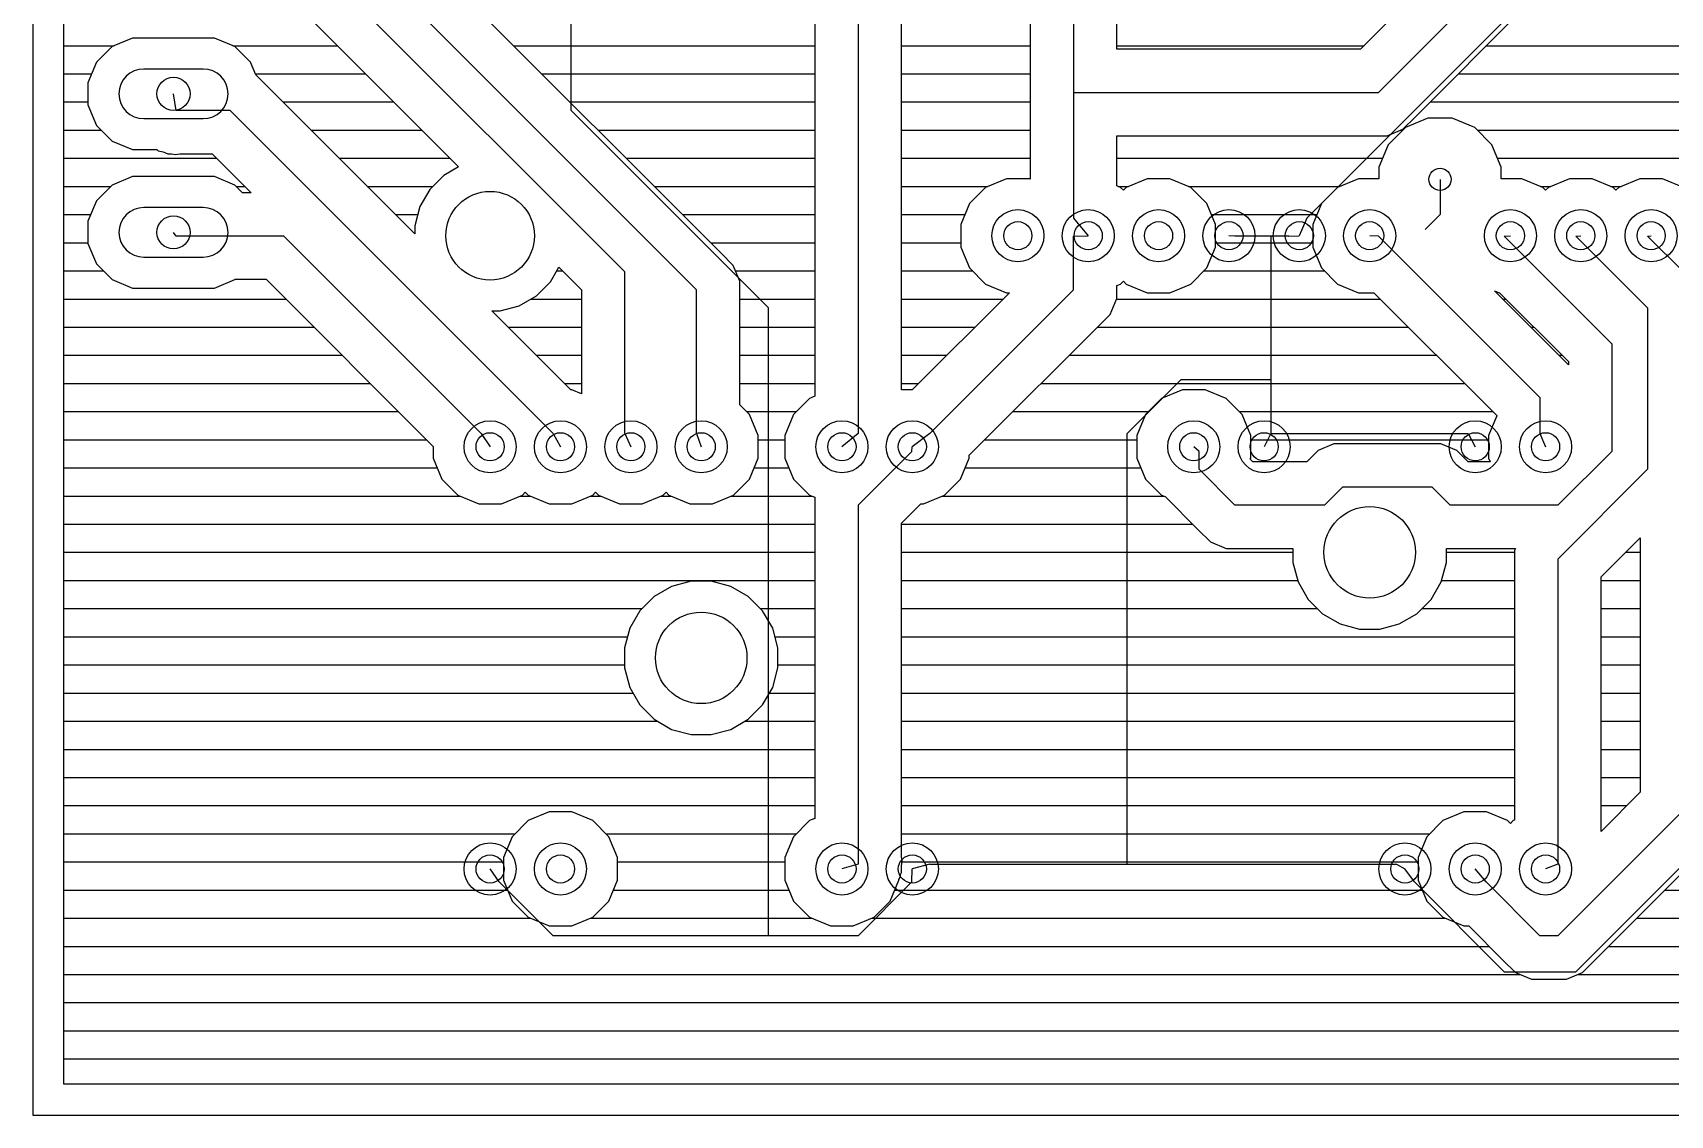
# Model space of a CAD drawing. Extents: x 0 to 108, y 0 to 85.
# Drawn here: x 0 to 59.1, y 0 to 39.1 of the extents above; entities that cross this region are included whole.
import ezdxf

# ---------------------------------------------------------------- set-up
doc = ezdxf.new("R2010")
doc.units = 0
for name, color, linetype in [('16', 174, 'CONTINUOUS'), ('17', 94, 'CONTINUOUS'), ('20', 178, 'CONTINUOUS'), ('44', 250, 'CONTINUOUS')]:
    doc.layers.add(name, color=color, linetype=linetype)

# ---------------------------------------------------------------- blocks, each defined once
blk = doc.blocks.new('ROUNDP')
blk.add_circle((0, 0), 0.5)
blk = doc.blocks.new('LONGP120')
blk.add_lwpolyline([(-0.6, -0.5), (0.6, -0.5, 1), (0.6, 0.5), (-0.6, 0.5, 1)], format="xyb", close=True)

msp = doc.modelspace()

# ---------------------------------------------------------------- linework, layer by layer
at = {"layer": '16'}
for p, q in [((1.1176, 1.1176), (1.1176, 83.9624)), ((29.7942, 62.8269), (29.7942, 24.6126)), ((28.2321, 54.855), (28.2321, 25.9519)), ((19.431, 36.2712), (19.431, 49.2252)), ((24.8498, 31.1185), (8.0096, 47.9587)), ((31.3563, 26.1874), (31.3563, 47.3971)), ((23.9649, 29.7942), (7.1247, 46.6344)), ((37.5666, 43.3959), (37.5666, 36.9189)), ((39.1287, 38.481), (39.1287, 43.7066)), ((36.0045, 42.7489), (36.0045, 33.7928)), ((52.2265, 42.7771), (47.9305, 38.481)), ((21.3741, 30.4419), (10.3632, 41.4528)), ((48.5775, 36.9189), (53.1114, 41.4528)), ((9.7162, 39.8907), (15.3745, 34.2324)), ((45.9867, 32.385), (53.7591, 40.1574)), ((49.9018, 36.034), (53.7584, 39.8907)), ((1.1176, 38.608), (2.9414, 38.608)), ((2.8653, 38.5765), (2.2991, 38.0102)), ((3.6052, 38.8829), (2.8653, 38.5765)), ((6.5548, 38.8829), (3.6052, 38.8829)), ((7.2947, 38.5765), (6.5548, 38.8829)), ((7.2186, 38.608), (10.9989, 38.608)), ((7.8609, 38.0102), (7.2947, 38.5765)), ((17.3602, 38.608), (28.2321, 38.608)), ((31.3563, 38.608), (36.0045, 38.608)), ((39.1287, 38.608), (48.0575, 38.608)), ((47.9305, 38.481), (39.1287, 38.481)), ((52.4757, 38.608), (61.2503, 38.608)), ((2.2991, 38.0102), (1.9926, 37.2704)), ((8.0491, 37.556), (7.8609, 38.0102)), ((1.1176, 37.592), (2.1258, 37.592)), ((1.9926, 37.2704), (1.9926, 36.4696)), ((8.0342, 37.592), (12.0149, 37.592)), ((13.7924, 31.8126), (8.0491, 37.556)), ((18.3762, 37.592), (28.2321, 37.592)), ((31.3563, 37.592), (36.0045, 37.592)), ((51.4597, 37.592), (62.5355, 37.592)), ((5.1816, 36.2712), (5.08, 36.87)), ((37.5666, 36.9189), (37.5666, 32.385)), ((37.5666, 36.9189), (48.5775, 36.9189)), ((1.1176, 36.576), (1.9926, 36.576)), ((1.9926, 36.4696), (2.2991, 35.7298)), ((7.1247, 36.2712), (5.1816, 36.2712)), ((18.7833, 24.6126), (7.1247, 36.2712)), ((9.029, 36.576), (13.0309, 36.576)), ((19.3922, 36.576), (28.2321, 36.576)), ((26.5557, 29.1465), (19.431, 36.2712)), ((31.3563, 36.576), (36.0045, 36.576)), ((50.4437, 36.576), (63.5515, 36.576)), ((1.1176, 35.56), (2.4688, 35.56)), ((2.2991, 35.7298), (2.8653, 35.1635)), ((10.045, 35.56), (14.0469, 35.56)), ((20.4082, 35.56), (28.2321, 35.56)), ((31.3563, 35.56), (36.0045, 35.56)), ((48.8882, 35.3568), (49.4624, 35.5946)), ((49.5482, 35.6554), (48.9266, 35.0338)), ((49.3788, 35.56), (49.4529, 35.56)), ((49.4624, 35.5946), (49.9018, 36.034)), ((50.3604, 35.9918), (49.5482, 35.6554)), ((51.2396, 35.9918), (50.3604, 35.9918)), ((52.0518, 35.6554), (51.2396, 35.9918)), ((52.6734, 35.0338), (52.0518, 35.6554)), ((52.1471, 35.56), (64.5675, 35.56)), ((2.8653, 35.1635), (3.6052, 34.8571)), ((39.1287, 33.5508), (39.1287, 35.3568)), ((39.1287, 35.3568), (48.8882, 35.3568)), ((48.9266, 35.0338), (48.5902, 34.2216)), ((53.0098, 34.2216), (52.6734, 35.0338)), ((1.1176, 34.544), (6.6428, 34.544)), ((3.6052, 34.8571), (4.4751, 34.8571)), ((4.4751, 34.8571), (4.5307, 34.8176)), ((4.5307, 34.8176), (4.7054, 34.7777)), ((4.7054, 34.7777), (4.8709, 34.7091)), ((4.8709, 34.7091), (5.0054, 34.7091)), ((5.0054, 34.7091), (5.1366, 34.6791)), ((5.1366, 34.6791), (5.3132, 34.7091)), ((5.3132, 34.7091), (6.4777, 34.7091)), ((6.4777, 34.7091), (7.8874, 33.2994)), ((11.061, 34.544), (15.0629, 34.544)), ((21.4242, 34.544), (28.2321, 34.544)), ((31.3563, 34.544), (36.0045, 34.544)), ((39.1287, 34.544), (48.7238, 34.544)), ((52.8762, 34.544), (65.5835, 34.544)), ((3.6052, 33.8829), (2.8653, 33.5765)), ((6.5548, 33.8829), (3.6052, 33.8829)), ((7.2947, 33.5765), (6.5548, 33.8829)), ((14.8414, 33.9246), (14.3354, 33.4186)), ((15.3745, 34.2324), (14.8414, 33.9246)), ((35.1508, 33.8074), (34.3946, 33.4942)), ((35.9692, 33.8074), (35.1508, 33.8074)), ((36.0045, 33.7928), (35.9692, 33.8074)), ((40.2308, 33.8074), (39.4746, 33.4942)), ((41.0492, 33.8074), (40.2308, 33.8074)), ((41.8054, 33.4942), (41.0492, 33.8074)), ((47.8508, 33.8074), (47.0946, 33.4942)), ((48.5902, 33.8074), (47.8508, 33.8074)), ((48.5902, 34.2216), (48.5902, 33.8074)), ((50.8, 33.782), (50.8, 32.512)), ((53.0098, 33.8074), (53.0098, 34.2216)), ((53.7492, 33.8074), (53.0098, 33.8074)), ((54.5054, 33.4942), (53.7492, 33.8074)), ((55.4708, 33.8074), (54.7146, 33.4942)), ((56.2892, 33.8074), (55.4708, 33.8074)), ((57.0454, 33.4942), (56.2892, 33.8074)), ((58.0108, 33.8074), (57.2546, 33.4942)), ((58.8292, 33.8074), (58.0108, 33.8074)), ((59.5854, 33.4942), (58.8292, 33.8074)), ((1.1176, 33.528), (2.8168, 33.528)), ((2.8653, 33.5765), (2.2991, 33.0102)), ((7.5718, 33.2994), (7.2947, 33.5765)), ((7.3432, 33.528), (7.6588, 33.528)), ((7.8874, 33.2994), (7.5718, 33.2994)), ((12.077, 33.528), (14.4447, 33.528)), ((14.3354, 33.4186), (13.9776, 32.799)), ((22.4402, 33.528), (28.2321, 33.528)), ((31.3563, 33.528), (34.4762, 33.528)), ((34.3946, 33.4942), (33.8158, 32.9154)), ((39.2654, 33.4942), (39.1287, 33.5508)), ((39.1838, 33.528), (39.5562, 33.528)), ((39.37, 33.3896), (39.2654, 33.4942)), ((39.4746, 33.4942), (39.37, 33.3896)), ((41.7238, 33.528), (47.1762, 33.528)), ((42.3842, 32.9154), (41.8054, 33.4942)), ((47.0946, 33.4942), (46.5158, 32.9154)), ((54.4238, 33.528), (54.7962, 33.528)), ((54.61, 33.3896), (54.5054, 33.4942)), ((54.7146, 33.4942), (54.61, 33.3896)), ((56.9638, 33.528), (57.3362, 33.528)), ((57.15, 33.3896), (57.0454, 33.4942)), ((57.2546, 33.4942), (57.15, 33.3896)), ((1.1176, 32.512), (2.0927, 32.512)), ((2.2991, 33.0102), (1.9926, 32.2704)), ((13.093, 32.512), (13.9007, 32.512)), ((13.9776, 32.799), (13.7924, 32.1078)), ((23.4562, 32.512), (28.2321, 32.512)), ((31.3563, 32.512), (33.6487, 32.512)), ((33.8158, 32.9154), (33.5026, 32.1592)), ((42.6974, 32.1592), (42.3842, 32.9154)), ((42.5513, 32.512), (46.3487, 32.512)), ((46.5158, 32.9154), (46.2026, 32.1592)), ((50.8, 32.512), (50.2623, 31.9743)), ((1.9926, 32.2704), (1.9926, 31.4696)), ((13.7924, 32.1078), (13.7924, 31.8126)), ((33.5026, 32.1592), (33.5026, 31.3408)), ((37.5666, 32.385), (38.1, 31.75)), ((42.6974, 31.3408), (42.6974, 32.1592)), ((45.9867, 32.385), (45.72, 31.75)), ((46.2026, 32.1592), (46.2026, 31.3408)), ((1.1176, 31.496), (1.9926, 31.496)), ((1.9926, 31.4696), (2.2991, 30.7298)), ((5.1816, 31.7373), (5.08, 31.87)), ((9.0678, 31.7373), (5.1816, 31.7373)), ((16.1925, 24.6126), (9.0678, 31.7373)), ((24.4722, 31.496), (28.2321, 31.496)), ((31.3563, 31.496), (33.5026, 31.496)), ((33.5026, 31.3408), (33.8158, 30.5846)), ((37.5666, 31.7373), (38.1, 31.75)), ((37.5666, 29.7942), (37.5666, 31.7373)), ((42.3842, 30.5846), (42.6974, 31.3408)), ((42.6974, 31.496), (46.2026, 31.496)), ((43.3959, 31.7373), (43.18, 31.75)), ((44.6913, 31.7373), (43.3959, 31.7373)), ((45.339, 31.7373), (44.6913, 31.7373)), ((44.6913, 31.7373), (44.6913, 26.5557)), ((45.339, 31.7373), (45.72, 31.75)), ((46.2026, 31.3408), (46.5158, 30.5846)), ((48.5775, 31.7373), (48.26, 31.75)), ((48.5775, 31.7373), (54.4068, 25.908)), ((53.1114, 31.7373), (53.34, 31.75)), ((53.1114, 31.7373), (56.9976, 27.8511)), ((55.7022, 31.7373), (55.88, 31.75)), ((55.7022, 31.7373), (58.293, 29.1465)), ((58.293, 31.7373), (58.42, 31.75)), ((58.293, 31.7373), (59.5884, 30.4419)), ((25.2892, 30.6791), (24.8498, 31.1185)), ((1.1176, 30.48), (2.5488, 30.48)), ((2.2991, 30.7298), (2.8653, 30.1635)), ((2.8653, 30.1635), (3.6052, 29.8571)), ((6.5548, 29.8571), (7.2947, 30.1635)), ((7.2947, 30.1635), (7.3064, 30.1752)), ((7.3064, 30.1752), (8.4208, 30.1752)), ((8.4208, 30.1752), (14.4526, 24.1434)), ((18.6846, 30.0814), (18.9924, 30.6145)), ((18.9148, 30.48), (19.1269, 30.48)), ((18.9924, 30.6145), (19.812, 29.7949)), ((21.3741, 24.6126), (21.3741, 30.4419)), ((25.527, 30.1049), (25.2892, 30.6791)), ((25.3716, 30.48), (28.2321, 30.48)), ((31.3563, 30.48), (33.9204, 30.48)), ((33.8158, 30.5846), (34.3946, 30.0058)), ((41.8054, 30.0058), (42.3842, 30.5846)), ((42.2796, 30.48), (46.6204, 30.48)), ((46.5158, 30.5846), (47.0946, 30.0058)), ((3.6052, 29.8571), (6.5548, 29.8571)), ((17.559, 29.2176), (18.1786, 29.5754)), ((18.1786, 29.5754), (18.6846, 30.0814)), ((19.812, 29.7949), (19.812, 26.0413)), ((23.9649, 24.6126), (23.9649, 29.7942)), ((25.527, 25.6426), (25.527, 30.1049)), ((35.2559, 29.6926), (31.7507, 26.1874)), ((32.385, 24.6126), (37.5666, 29.7942)), ((34.3946, 30.0058), (35.1508, 29.6926)), ((35.1508, 29.6926), (35.2559, 29.6926)), ((39.1287, 29.9492), (39.2654, 30.0058)), ((39.1287, 29.4835), (39.1287, 29.9492)), ((39.2654, 30.0058), (39.37, 30.1104)), ((39.37, 30.1104), (39.4746, 30.0058)), ((39.4746, 30.0058), (40.2308, 29.6926)), ((40.2308, 29.6926), (41.0492, 29.6926)), ((41.0492, 29.6926), (41.8054, 30.0058)), ((47.0946, 30.0058), (47.8508, 29.6926)), ((47.8508, 29.6926), (48.4131, 29.6926)), ((48.4131, 29.6926), (52.8447, 25.261)), ((52.761, 29.7629), (52.9308, 29.6926)), ((55.4355, 27.0884), (52.761, 29.7629)), ((52.9308, 29.6926), (52.947, 29.6926)), ((52.947, 29.6926), (55.4355, 27.2041)), ((1.1176, 29.464), (9.132, 29.464)), ((19.4176, 26.1874), (16.5726, 29.0324)), ((16.5726, 29.0324), (16.8678, 29.0324)), ((16.8678, 29.0324), (17.559, 29.2176)), ((17.9857, 29.464), (19.812, 29.464)), ((25.527, 29.464), (28.2321, 29.464)), ((26.5557, 6.477), (26.5557, 29.1465)), ((31.3563, 29.464), (35.0273, 29.464)), ((38.8909, 28.9093), (39.1287, 29.4835)), ((39.1206, 29.464), (48.6417, 29.464)), ((53.0599, 29.464), (53.1756, 29.464)), ((58.293, 29.1465), (58.293, 23.3172)), ((1.1176, 28.448), (10.148, 28.448)), ((17.157, 28.448), (19.812, 28.448)), ((25.527, 28.448), (28.2321, 28.448)), ((31.3563, 28.448), (34.0113, 28.448)), ((33.8074, 23.8259), (38.8909, 28.9093)), ((38.4295, 28.448), (49.6577, 28.448)), ((54.0759, 28.448), (54.1916, 28.448)), ((56.9976, 27.8511), (56.9976, 23.9649)), ((1.1176, 27.432), (11.164, 27.432)), ((18.173, 27.432), (19.812, 27.432)), ((25.527, 27.432), (28.2321, 27.432)), ((31.3563, 27.432), (32.9953, 27.432)), ((37.4135, 27.432), (50.6737, 27.432)), ((55.0919, 27.432), (55.2076, 27.432)), ((55.4355, 27.2041), (55.4355, 27.0884)), ((1.1176, 26.416), (12.18, 26.416)), ((19.189, 26.416), (19.812, 26.416)), ((19.4592, 26.1874), (19.4176, 26.1874)), ((19.812, 26.0413), (19.4592, 26.1874)), ((25.527, 26.416), (28.2321, 26.416)), ((31.3563, 26.416), (31.9793, 26.416)), ((31.7507, 26.1874), (31.3563, 26.1874)), ((36.3975, 26.416), (51.6897, 26.416)), ((39.5097, 24.6126), (41.4528, 26.5557)), ((41.5008, 26.1874), (40.7446, 25.8742)), ((41.4528, 26.5557), (44.6913, 26.5557)), ((42.3192, 26.1874), (41.5008, 26.1874)), ((43.0754, 25.8742), (42.3192, 26.1874)), ((44.6913, 26.5557), (44.6913, 24.6126)), ((25.8742, 25.2954), (25.527, 25.6426)), ((28.0446, 25.8742), (27.4658, 25.2954)), ((28.2321, 25.9519), (28.0446, 25.8742)), ((40.7446, 25.8742), (40.1658, 25.2954)), ((43.6542, 25.2954), (43.0754, 25.8742)), ((54.4068, 25.908), (54.4068, 24.6126)), ((1.1176, 25.4), (13.196, 25.4)), ((25.7696, 25.4), (27.5704, 25.4)), ((26.1874, 24.5392), (25.8742, 25.2954)), ((27.4658, 25.2954), (27.1526, 24.5392)), ((35.3815, 25.4), (40.2704, 25.4)), ((40.1658, 25.2954), (39.8526, 24.5392)), ((43.5496, 25.4), (52.7057, 25.4)), ((43.9674, 24.5392), (43.6542, 25.2954)), ((52.8447, 25.2444), (52.5526, 24.5392)), ((52.8447, 25.261), (52.8447, 25.2444)), ((1.1176, 24.384), (14.212, 24.384)), ((16.1925, 24.6126), (16.51, 24.13)), ((18.7833, 24.6126), (19.05, 24.13)), ((21.3741, 24.6126), (21.59, 24.13)), ((23.9649, 24.6126), (24.13, 24.13)), ((26.1874, 23.7208), (26.1874, 24.5392)), ((26.1874, 24.384), (27.1526, 24.384)), ((27.1526, 24.5392), (27.1526, 23.7208)), ((29.7942, 24.6126), (29.21, 24.13)), ((32.385, 24.6126), (31.75, 24.13)), ((34.3655, 24.384), (39.8526, 24.384)), ((39.5097, 9.0678), (39.5097, 24.6126)), ((39.8526, 24.5392), (39.8526, 23.7208)), ((43.9674, 23.7208), (43.9674, 24.5392)), ((43.9674, 24.384), (52.5526, 24.384)), ((44.6913, 24.6126), (44.45, 24.13)), ((44.6913, 24.6126), (51.816, 24.6126)), ((51.816, 24.6126), (52.07, 24.13)), ((52.5526, 24.5392), (52.5526, 23.7208)), ((54.4068, 24.6126), (54.61, 24.13)), ((14.4526, 24.1434), (14.4526, 23.7208)), ((14.4526, 23.7208), (14.7658, 22.9646)), ((25.8742, 22.9646), (26.1874, 23.7208)), ((27.1526, 23.7208), (27.4658, 22.9646)), ((31.7373, 23.9649), (29.7942, 22.0218)), ((31.7373, 23.9649), (31.75, 24.13)), ((33.4942, 22.9646), (33.8074, 23.7208)), ((33.8074, 23.7208), (33.8074, 23.8259)), ((39.8526, 23.7208), (40.1658, 22.9646)), ((42.1005, 23.9649), (41.91, 24.13)), ((42.1005, 23.3172), (42.1005, 23.9649)), ((43.9494, 23.6774), (43.9674, 23.7208)), ((44.0429, 23.5839), (43.9494, 23.6774)), ((46.3972, 23.9938), (45.9874, 23.5839)), ((46.9714, 24.2316), (46.3972, 23.9938)), ((50.8313, 24.2316), (46.9714, 24.2316)), ((51.4055, 23.9938), (50.8313, 24.2316)), ((51.8153, 23.5839), (51.4055, 23.9938)), ((52.5526, 23.7208), (52.6093, 23.5839)), ((56.9976, 23.9649), (55.0545, 22.0218)), ((1.1176, 23.368), (14.5987, 23.368)), ((26.0413, 23.368), (27.2987, 23.368)), ((33.6613, 23.368), (39.9987, 23.368)), ((43.3959, 22.0218), (42.1005, 23.3172)), ((45.9874, 23.5839), (44.0429, 23.5839)), ((52.6093, 23.5839), (51.8153, 23.5839)), ((58.293, 23.3172), (55.0545, 20.0787)), ((14.7658, 22.9646), (15.3446, 22.3858)), ((17.6754, 22.3858), (17.78, 22.4904)), ((17.78, 22.4904), (17.8846, 22.3858)), ((20.2154, 22.3858), (20.32, 22.4904)), ((20.32, 22.4904), (20.4246, 22.3858)), ((22.7554, 22.3858), (22.86, 22.4904)), ((22.86, 22.4904), (22.9646, 22.3858)), ((25.2954, 22.3858), (25.8742, 22.9646)), ((27.4658, 22.9646), (28.0446, 22.3858)), ((32.9154, 22.3858), (33.4942, 22.9646)), ((40.1658, 22.9646), (40.7446, 22.3858)), ((47.2821, 22.6695), (46.6344, 22.0218)), ((50.5206, 22.6695), (47.2821, 22.6695)), ((51.1683, 22.0218), (50.5206, 22.6695)), ((1.1176, 22.352), (15.4262, 22.352)), ((15.3446, 22.3858), (16.1008, 22.0726)), ((16.1008, 22.0726), (16.9192, 22.0726)), ((16.9192, 22.0726), (17.6754, 22.3858)), ((17.5938, 22.352), (17.9662, 22.352)), ((17.8846, 22.3858), (18.6408, 22.0726)), ((18.6408, 22.0726), (19.4592, 22.0726)), ((19.4592, 22.0726), (20.2154, 22.3858)), ((20.1338, 22.352), (20.5062, 22.352)), ((20.4246, 22.3858), (21.1808, 22.0726)), ((21.1808, 22.0726), (21.9992, 22.0726)), ((21.9992, 22.0726), (22.7554, 22.3858)), ((22.6738, 22.352), (23.0462, 22.352)), ((22.9646, 22.3858), (23.7208, 22.0726)), ((23.7208, 22.0726), (24.5392, 22.0726)), ((24.5392, 22.0726), (25.2954, 22.3858)), ((25.2138, 22.352), (28.1262, 22.352)), ((28.0446, 22.3858), (28.2321, 22.3081)), ((28.2321, 22.3081), (28.2321, 10.7119)), ((29.7942, 22.0218), (29.7942, 9.0678)), ((31.3563, 21.3748), (32.0541, 22.0726)), ((32.0541, 22.0726), (32.1592, 22.0726)), ((32.1592, 22.0726), (32.9154, 22.3858)), ((32.8338, 22.352), (40.8262, 22.352)), ((40.7446, 22.3858), (40.878, 22.3306)), ((40.878, 22.3306), (42.0716, 21.1369)), ((46.6344, 22.0218), (43.3959, 22.0218)), ((55.0545, 22.0218), (51.1683, 22.0218)), ((1.1176, 21.336), (28.2321, 21.336)), ((31.3563, 9.3002), (31.3563, 21.3748)), ((31.3563, 21.336), (41.8726, 21.336)), ((42.0716, 21.1369), (42.511, 20.6975)), ((42.511, 20.6975), (43.0852, 20.4597)), ((56.6166, 19.4317), (58.0263, 20.8414)), ((58.0263, 20.8414), (58.0263, 11.6579)), ((1.1176, 20.32), (28.2321, 20.32)), ((31.3563, 20.32), (45.4914, 20.32)), ((43.0852, 20.4597), (45.4914, 20.4597)), ((45.4914, 20.4597), (45.4914, 19.9555)), ((51.0286, 19.9555), (51.0286, 20.4597)), ((51.0286, 20.4597), (53.5215, 20.4597)), ((51.0286, 20.32), (53.4924, 20.32)), ((53.5215, 20.4597), (53.4924, 20.3894)), ((53.4924, 20.3894), (53.4924, 10.654)), ((57.5049, 20.32), (58.0263, 20.32)), ((45.4914, 19.9555), (45.6801, 19.2514)), ((50.8399, 19.2514), (51.0286, 19.9555)), ((55.0545, 20.0787), (55.0545, 9.0678)), ((1.1176, 19.304), (28.2321, 19.304)), ((23.0614, 19.0899), (22.43, 18.7254)), ((23.7655, 19.2786), (23.0614, 19.0899)), ((24.4945, 19.2786), (23.7655, 19.2786)), ((25.1986, 19.0899), (24.4945, 19.2786)), ((25.83, 18.7254), (25.1986, 19.0899)), ((31.3563, 19.304), (45.666, 19.304)), ((45.6801, 19.2514), (46.0446, 18.62)), ((50.4754, 18.62), (50.8399, 19.2514)), ((50.854, 19.304), (53.4924, 19.304)), ((56.6166, 10.2482), (56.6166, 19.4317)), ((56.6166, 19.304), (58.0263, 19.304)), ((22.43, 18.7254), (21.9146, 18.21)), ((26.3454, 18.21), (25.83, 18.7254)), ((46.0446, 18.62), (46.56, 18.1046)), ((49.96, 18.1046), (50.4754, 18.62)), ((1.1176, 18.288), (21.9926, 18.288)), ((21.9146, 18.21), (21.5501, 17.5786)), ((26.2674, 18.288), (28.2321, 18.288)), ((26.7099, 17.5786), (26.3454, 18.21)), ((31.3563, 18.288), (46.3766, 18.288)), ((46.56, 18.1046), (47.1914, 17.7401)), ((47.1914, 17.7401), (47.8955, 17.5514)), ((48.6245, 17.5514), (49.3286, 17.7401)), ((49.3286, 17.7401), (49.96, 18.1046)), ((50.1434, 18.288), (53.4924, 18.288)), ((56.6166, 18.288), (58.0263, 18.288)), ((1.1176, 17.272), (21.4679, 17.272)), ((21.5501, 17.5786), (21.3614, 16.8745)), ((26.8986, 16.8745), (26.7099, 17.5786)), ((26.7921, 17.272), (28.2321, 17.272)), ((31.3563, 17.272), (53.4924, 17.272)), ((47.8955, 17.5514), (48.6245, 17.5514)), ((56.6166, 17.272), (58.0263, 17.272)), ((21.3614, 16.8745), (21.3614, 16.1455)), ((26.8986, 16.1455), (26.8986, 16.8745)), ((1.1176, 16.256), (21.3614, 16.256)), ((21.3614, 16.1455), (21.5501, 15.4414)), ((26.7099, 15.4414), (26.8986, 16.1455)), ((26.8986, 16.256), (28.2321, 16.256)), ((31.3563, 16.256), (53.4924, 16.256)), ((56.6166, 16.256), (58.0263, 16.256)), ((21.5501, 15.4414), (21.9146, 14.81)), ((26.3454, 14.81), (26.7099, 15.4414)), ((1.1176, 15.24), (21.6663, 15.24)), ((21.9146, 14.81), (22.43, 14.2946)), ((25.83, 14.2946), (26.3454, 14.81)), ((26.5937, 15.24), (28.2321, 15.24)), ((31.3563, 15.24), (53.4924, 15.24)), ((56.6166, 15.24), (58.0263, 15.24)), ((1.1176, 14.224), (22.5523, 14.224)), ((22.43, 14.2946), (23.0614, 13.9301)), ((25.1986, 13.9301), (25.83, 14.2946)), ((25.7077, 14.224), (28.2321, 14.224)), ((31.3563, 14.224), (53.4924, 14.224)), ((56.6166, 14.224), (58.0263, 14.224)), ((23.0614, 13.9301), (23.7655, 13.7414)), ((23.7655, 13.7414), (24.4945, 13.7414)), ((24.4945, 13.7414), (25.1986, 13.9301)), ((1.1176, 13.208), (28.2321, 13.208)), ((31.3563, 13.208), (53.4924, 13.208)), ((56.6166, 13.208), (58.0263, 13.208)), ((1.1176, 12.192), (28.2321, 12.192)), ((31.3563, 12.192), (53.4924, 12.192)), ((56.6166, 12.192), (58.0263, 12.192)), ((58.0263, 11.6579), (56.6166, 10.2482)), ((1.1176, 11.176), (28.2321, 11.176)), ((18.6408, 10.9474), (17.8846, 10.6342)), ((19.4592, 10.9474), (18.6408, 10.9474)), ((20.2154, 10.6342), (19.4592, 10.9474)), ((28.2321, 10.7119), (28.0446, 10.6342)), ((31.3563, 11.176), (53.4924, 11.176)), ((51.6608, 10.9474), (50.9046, 10.6342)), ((52.4792, 10.9474), (51.6608, 10.9474)), ((53.2354, 10.6342), (52.4792, 10.9474)), ((53.4924, 10.654), (53.4446, 10.6342)), ((59.5884, 11.0109), (55.0545, 6.477)), ((56.6166, 11.176), (57.5444, 11.176)), ((1.1176, 10.16), (17.4104, 10.16)), ((17.3058, 10.0554), (16.9926, 9.2992)), ((17.8846, 10.6342), (17.3058, 10.0554)), ((20.7942, 10.0554), (20.2154, 10.6342)), ((20.6896, 10.16), (27.5704, 10.16)), ((21.1074, 9.2992), (20.7942, 10.0554)), ((27.4658, 10.0554), (27.1526, 9.2992)), ((28.0446, 10.6342), (27.4658, 10.0554)), ((31.3563, 10.16), (50.4304, 10.16)), ((50.3258, 10.0554), (50.0126, 9.2992)), ((50.9046, 10.6342), (50.3258, 10.0554)), ((53.34, 10.5296), (53.2354, 10.6342)), ((53.4446, 10.6342), (53.34, 10.5296)), ((55.7022, 5.1816), (60.2361, 9.7155)), ((55.9394, 5.1527), (60.4733, 9.6866)), ((1.1176, 9.144), (16.9926, 9.144)), ((16.8402, 8.4201), (16.51, 8.89)), ((16.9926, 9.2992), (16.9926, 8.4808)), ((21.1074, 8.4808), (21.1074, 9.2992)), ((21.1074, 9.144), (27.1526, 9.144)), ((27.1526, 9.2992), (27.1526, 8.4808)), ((29.7942, 9.0678), (29.21, 8.89)), ((31.3791, 9.2254), (31.3563, 9.3002)), ((31.3563, 8.9918), (31.3791, 9.2254)), ((31.3563, 8.7571), (31.3563, 8.9918)), ((31.3711, 9.144), (50.0126, 9.144)), ((31.7373, 8.4201), (31.75, 8.89)), ((32.385, 9.0678), (31.75, 8.89)), ((32.385, 9.0678), (39.5097, 9.0678)), ((39.5097, 9.0678), (49.2252, 9.0678)), ((49.2252, 9.0678), (49.53, 8.89)), ((49.8729, 8.4201), (49.53, 8.89)), ((50.0126, 9.2992), (50.0126, 8.4808)), ((52.4637, 8.4201), (52.07, 8.89)), ((55.0545, 9.0678), (54.61, 8.89)), ((18.7833, 6.477), (16.8402, 8.4201)), ((16.9926, 8.4808), (17.3058, 7.7246)), ((20.7942, 7.7246), (21.1074, 8.4808)), ((27.1526, 8.4808), (27.4658, 7.7246)), ((31.7373, 8.4201), (29.7942, 6.477)), ((30.9542, 7.7246), (31.2674, 8.4808)), ((31.2674, 8.5106), (31.3187, 8.6069)), ((31.2674, 8.4808), (31.2674, 8.5106)), ((31.3187, 8.6069), (31.3263, 8.6848)), ((31.3263, 8.6848), (31.3563, 8.7571)), ((49.8729, 8.4201), (53.1114, 5.1816)), ((50.0126, 8.4808), (50.3258, 7.7246)), ((54.4068, 6.477), (52.4637, 8.4201)), ((1.1176, 8.128), (17.1387, 8.128)), ((17.3058, 7.7246), (17.8846, 7.1458)), ((20.2154, 7.1458), (20.7942, 7.7246)), ((20.9613, 8.128), (27.2987, 8.128)), ((27.4658, 7.7246), (28.0446, 7.1458)), ((30.3754, 7.1458), (30.9542, 7.7246)), ((31.1213, 8.128), (50.1587, 8.128)), ((50.3258, 7.7246), (50.9046, 7.1458)), ((58.9146, 8.128), (73.9503, 8.128)), ((1.1176, 7.112), (17.9662, 7.112)), ((17.8846, 7.1458), (18.6408, 6.8326)), ((19.4592, 6.8326), (20.2154, 7.1458)), ((20.1338, 7.112), (28.1262, 7.112)), ((28.0446, 7.1458), (28.8008, 6.8326)), ((29.6192, 6.8326), (30.3754, 7.1458)), ((30.2938, 7.112), (50.9862, 7.112)), ((50.9046, 7.1458), (51.6608, 6.8326)), ((57.8986, 7.112), (106.5024, 7.112)), ((18.6408, 6.8326), (19.4592, 6.8326)), ((28.8008, 6.8326), (29.6192, 6.8326)), ((51.6608, 6.8326), (51.8421, 6.8326)), ((51.8421, 6.8326), (53.0825, 5.5921)), ((1.1176, 6.096), (52.5787, 6.096)), ((26.5557, 6.477), (18.7833, 6.477)), ((29.7942, 6.477), (26.5557, 6.477)), ((55.0545, 6.477), (54.4068, 6.477)), ((56.8826, 6.096), (106.5024, 6.096)), ((53.0825, 5.5921), (53.0825, 5.5921)), ((53.0825, 5.5921), (53.5219, 5.1527)), ((1.1176, 5.08), (53.6975, 5.08)), ((53.1114, 5.1816), (55.7022, 5.1816)), ((53.5219, 5.1527), (54.0961, 4.9149)), ((54.0961, 4.9149), (55.3652, 4.9149)), ((55.3652, 4.9149), (55.9394, 5.1527)), ((55.7638, 5.08), (106.5024, 5.08)), ((1.1176, 4.064), (106.5024, 4.064)), ((1.1176, 3.048), (106.5024, 3.048)), ((1.1176, 2.032), (106.5024, 2.032)), ((106.5024, 1.1176), (1.1176, 1.1176))]:
    msp.add_line(p, q, dxfattribs=at)
at = {"layer": '20'}
for p, q in [((0, 85.08), (0, 0)), ((0, 0), (107.62, 0))]:
    msp.add_line(p, q, dxfattribs=at)
for centre, radius in [((16.51, 31.75), 1.6), ((48.26, 20.32), 1.651), ((24.13, 16.51), 1.651)]:
    msp.add_circle(centre, radius, dxfattribs=at)
at = {"layer": '44'}
for centre, radius in [((5.08, 36.87), 0.5969), ((50.8, 33.782), 0.4), ((5.08, 31.87), 0.5969), ((35.56, 31.75), 0.508), ((38.1, 31.75), 0.508), ((40.64, 31.75), 0.508), ((43.18, 31.75), 0.508), ((45.72, 31.75), 0.508), ((48.26, 31.75), 0.508), ((53.34, 31.75), 0.508), ((55.88, 31.75), 0.508), ((58.42, 31.75), 0.508), ((16.51, 24.13), 0.508), ((19.05, 24.13), 0.508), ((21.59, 24.13), 0.508), ((24.13, 24.13), 0.508), ((29.21, 24.13), 0.508), ((31.75, 24.13), 0.508), ((41.91, 24.13), 0.508), ((44.45, 24.13), 0.508), ((52.07, 24.13), 0.508), ((54.61, 24.13), 0.508), ((16.51, 8.89), 0.508), ((19.05, 8.89), 0.508), ((29.21, 8.89), 0.508), ((31.75, 8.89), 0.508), ((49.53, 8.89), 0.508), ((52.07, 8.89), 0.508), ((54.61, 8.89), 0.508)]:
    msp.add_circle(centre, radius, dxfattribs=at)

# ---------------------------------------------------------------- block references
at = {"layer": '17'}
for name, p, xscale, yscale in [('LONGP120', (5.08, 36.87), 1.7907, 1.7907), ('LONGP120', (5.08, 31.87), 1.7907, 1.7907), ('ROUNDP', (16.51, 24.13), 1.8796, 1.8796), ('ROUNDP', (19.05, 24.13), 1.8796, 1.8796), ('ROUNDP', (21.59, 24.13), 1.8796, 1.8796), ('ROUNDP', (24.13, 24.13), 1.8796, 1.8796), ('ROUNDP', (29.21, 24.13), 1.8796, 1.8796), ('ROUNDP', (31.75, 24.13), 1.8796, 1.8796), ('ROUNDP', (41.91, 24.13), 1.8796, 1.8796), ('ROUNDP', (44.45, 24.13), 1.8796, 1.8796), ('ROUNDP', (52.07, 24.13), 1.8796, 1.8796), ('ROUNDP', (54.61, 24.13), 1.8796, 1.8796), ('ROUNDP', (16.51, 8.89), 1.8796, 1.8796), ('ROUNDP', (19.05, 8.89), 1.8796, 1.8796), ('ROUNDP', (29.21, 8.89), 1.8796, 1.8796), ('ROUNDP', (31.75, 8.89), 1.8796, 1.8796), ('ROUNDP', (49.53, 8.89), 1.8796, 1.8796), ('ROUNDP', (52.07, 8.89), 1.8796, 1.8796), ('ROUNDP', (54.61, 8.89), 1.8796, 1.8796)]:
    msp.add_blockref(name, p, dxfattribs=dict(at, xscale=xscale, yscale=yscale))
at = {"layer": '17', "xscale": 1.8796, "yscale": 1.8796, "rotation": 90}
for p in [(35.56, 31.75), (38.1, 31.75), (40.64, 31.75), (43.18, 31.75), (45.72, 31.75), (48.26, 31.75), (53.34, 31.75), (55.88, 31.75), (58.42, 31.75)]:
    msp.add_blockref('ROUNDP', p, dxfattribs=at)

doc.saveas('drawing.dxf')
